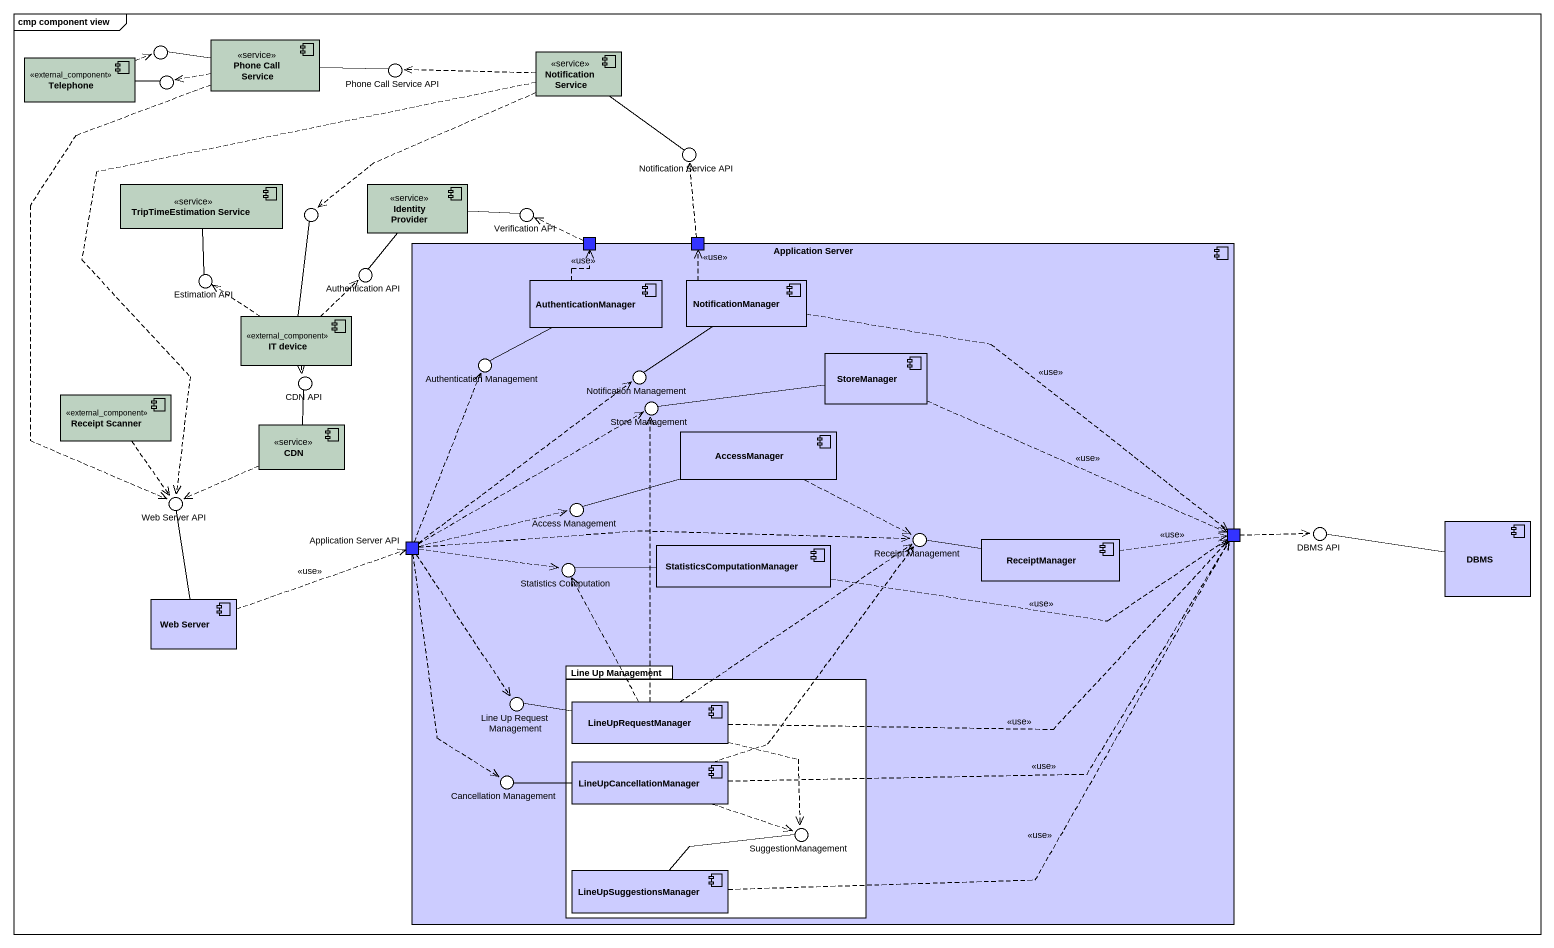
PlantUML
@startuml
mainframe cmp component view
component Telephone <<external_component>> #BDD2C1
() " " as lollipop1
component "Phone Call Service" as Phone_Call_Service <<service>> #BDD2C1
() "Phone Call Service API" as Phone_Call_Service_API
component "Notification Service" as Notification_Service <<service>> #BDD2C1
() " " as lollipop2
() "Notification Service API" as Notification_Service_API
component "TripTimeEstimation Service" as TripTimeEstimation_Service <<service>> #BDD2C1
component "Identity Provider" as Identity_Provider <<service>> #BDD2C1
() " " as lollipop3
() "Verification API" as Verification_API
component "Application Server" as Application_Server #CCCCFF {
  port " " as port1 #3333FF
  port " " as port2 #3333FF
  component AuthenticationManager #CCCCFF
  component NotificationManager #CCCCFF
  component StoreManager #CCCCFF
  component AccessManager #CCCCFF
  port " " as port3 #3333FF
  port "Application Server API" as Application_Server_API #3333FF
  component StatisticsComputationManager #CCCCFF
  component ReceiptManager #CCCCFF
  package "Line Up Management" as Line_Up_Management {
    component LineUpRequestManager #CCCCFF
    component LineUpCancellationManager #CCCCFF
    component LineUpSuggestionsManager #CCCCFF
  }
}
() "Estimation API" as Estimation_API
() "Authentication API" as Authentication_API
component "IT device" as IT_device <<external_component>> #BDD2C1
() "CDN API" as CDN_API
() "Authentication Management" as Authentication_Management #3333FF
() "Notification Management" as Notification_Management #3333FF
component "Receipt Scanner" as Receipt_Scanner <<external_component>> #BDD2C1
() "Store Management" as Store_Management #3333FF
component CDN <<service>> #BDD2C1
() "Web Server API" as Web_Server_API #3333FF
() "Access Management" as Access_Management #3333FF
() "Receipt Management" as Receipt_Management #3333FF
() "DBMS API" as DBMS_API #3333FF
component DBMS #CCCCFF
() "Statistics Computation" as Statistics_Computation #3333FF
component "Web Server" as Web_Server #CCCCFF
() "Line Up Request Management" as Line_Up_Request_Management #3333FF
() "Cancellation Management" as Cancellation_Management #3333FF
() SuggestionManagement
Application_Server -up- Authentication_Management
Application_Server -up- Notification_Management
Application_Server -up- Store_Management
Application_Server -left- Access_Management
Application_Server -right- Receipt_Management
Application_Server -left- Statistics_Computation
Application_Server -left- Line_Up_Request_Management
Application_Server -- Cancellation_Management
Line_Up_Management -right- SuggestionManagement
Telephone .right.> lollipop1
Telephone -right- lollipop2
Phone_Call_Service -left- lollipop1
Phone_Call_Service -right- Phone_Call_Service_API
Phone_Call_Service .left.> lollipop2
Phone_Call_Service ..> Web_Server_API
Notification_Service .left.> Phone_Call_Service_API
Notification_Service -- Notification_Service_API
Notification_Service .left.> lollipop3
Notification_Service ..> Web_Server_API
TripTimeEstimation_Service -- Estimation_API
Identity_Provider -right- Verification_API
Identity_Provider -- Authentication_API
port1 .left.> Verification_API
port2 .up.> Notification_Service_API
AuthenticationManager .up.> port1 : <<use>>
AuthenticationManager -left- Authentication_Management
NotificationManager .up.> port2 : <<use>>
NotificationManager -- Notification_Management
NotificationManager .right.> port3 : <<use>>
IT_device -up- lollipop3
IT_device .up.> Estimation_API
IT_device .up.> Authentication_API
IT_device ..> CDN_API
StoreManager -left- Store_Management
StoreManager .right.> port3 : <<use>>
Receipt_Scanner ..> Web_Server_API
CDN -up- CDN_API
CDN .left.> Web_Server_API
AccessManager -left- Access_Management
AccessManager .right.> Receipt_Management
port3 .right.> DBMS_API
DBMS -left- DBMS_API
Application_Server_API .up.> Authentication_Management
Application_Server_API .up.> Notification_Management
Application_Server_API .right.> Store_Management
Application_Server_API .right.> Access_Management
Application_Server_API .right.> Receipt_Management
Application_Server_API .right.> Statistics_Computation
Application_Server_API ..> Line_Up_Request_Management
Application_Server_API ..> Cancellation_Management
StatisticsComputationManager .right.> port3 : <<use>>
StatisticsComputationManager -left- Statistics_Computation
ReceiptManager -left- Receipt_Management
ReceiptManager .right.> port3 : <<use>>
Web_Server -up- Web_Server_API
Web_Server .right.> Application_Server_API : <<use>>
LineUpRequestManager .up.> Store_Management
LineUpRequestManager .up.> Receipt_Management
LineUpRequestManager .right.> port3 : <<use>>
LineUpRequestManager .up.> Statistics_Computation
LineUpRequestManager -left- Line_Up_Request_Management
LineUpRequestManager ..> SuggestionManagement
LineUpCancellationManager .up.> Receipt_Management
LineUpCancellationManager .right.> port3 : <<use>>
LineUpCancellationManager -left- Cancellation_Management
LineUpCancellationManager .right.> SuggestionManagement
LineUpSuggestionsManager .up.> port3 : <<use>>
LineUpSuggestionsManager -right- SuggestionManagement
@enduml
